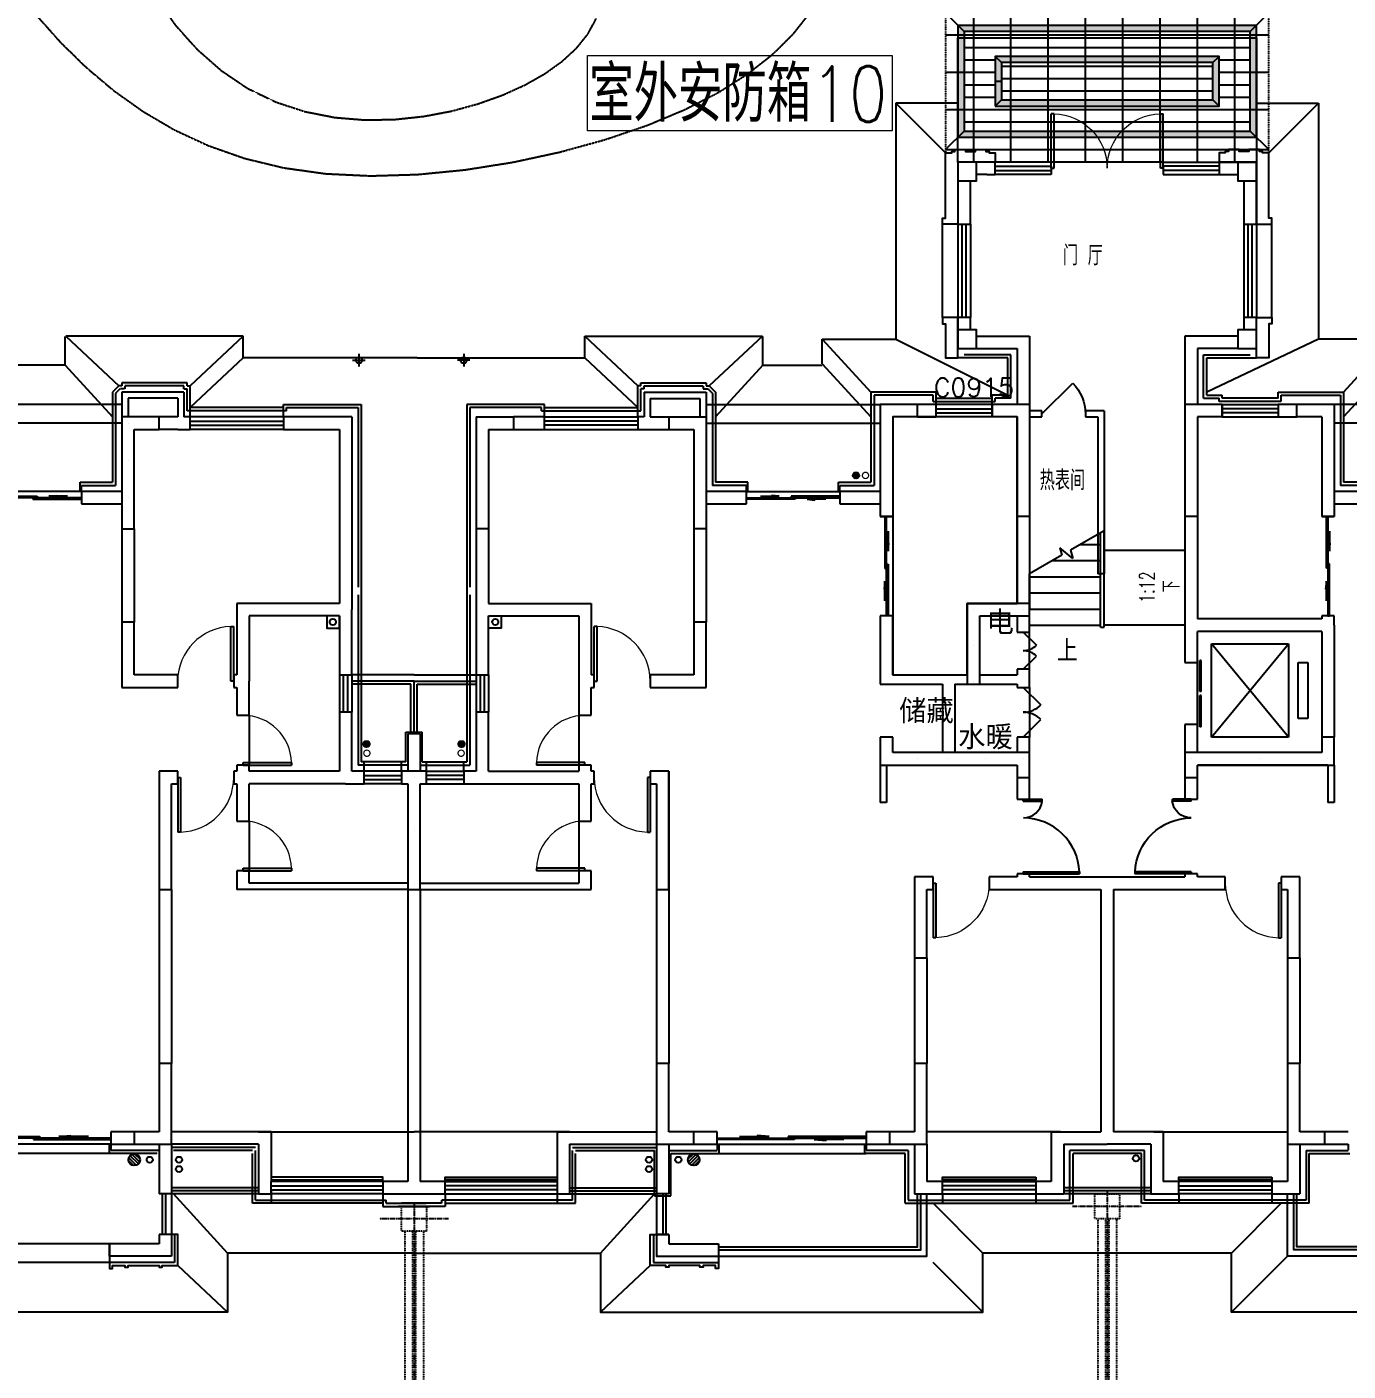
# Model space of a CAD drawing. Header units: millimetres. Extents: x -124346 to 101329, y -150859 to 114847.
# Drawn here: x -56429 to -35177, y -89195 to -67570 of the extents above; entities that cross this region are included whole.
import ezdxf

# ---------------------------------------------------------------- set-up
doc = ezdxf.new("R2010")
doc.units = ezdxf.units.MM
for name, pattern in [('ACAD_ISO05W100', [33, 24, -3, 0, -3, 0, -3]), ('DASH', [0.35, 0.25, -0.1]), ('DOTE', [2.42, 2, -0.2, 0.02, -0.2])]:
    doc.linetypes.add(name, pattern=pattern)
for name, color, linetype in [('-2', 2, 'Continuous'), ('-4', 4, 'Continuous'), ('arch', 251, 'Continuous'), ('arthtext', 7, 'Continuous'), ('cont', 8, 'DASH'), ('hatch', 251, 'Continuous'), ('la', 33, 'Continuous'), ('噢噢噢噢1', 1, 'Continuous')]:
    doc.layers.add(name, color=color, linetype=linetype)
doc.layers.add('监控', color=2, linetype='ACAD_ISO05W100', lineweight=25)
doc.styles.add('_HZTXT', font='TSSDENG', dxfattribs={"bigfont": 'TSSDCHN'})
doc.styles.add('_TCH_DIM', font='SIMPLEX', dxfattribs={"bigfont": 'GBCBIG'})
doc.styles.add('_TCH_WINDOW', font='TXT', dxfattribs={"height": 3.5, "bigfont": '@EXTFONT2'})
doc.styles.add('_TEL_DIM', font='SIMPLEX', dxfattribs={"width": 0.8, "height": 3.5, "bigfont": 'HZTXT'})
doc.styles.add('LU', font='tssdeng.shx', dxfattribs={"width": 0.8, "bigfont": 'tssdchn.shx'})
pattern_1 = [(127.5, (-59709134.44, -46142422.905), (-48.941323733, -1.600031296), [0, -38.608, 0, -43.18, 0, -41.275]), (97.5, (-59709134.44, -46142422.905), (-71.682510057, 44.952328314), [0, -20.828, 0, -34.798, 0, -13.335]), (57.5, (-59709134.44, -46142454.147), (-0.143718468, 79.099237024), [0, -12.7, 0, -45.72, 0, -59.69]), (47.5, (-59709134.44, -46142454.15), (-22.292932326, 76.35564525), [0, -6.35, 0, -29.972, 0, -34.29])]

# ---------------------------------------------------------------- blocks, each defined once
blk = doc.blocks.new('A$C57F33146')
at = {"layer": 'arch'}
h = blk.add_hatch(dxfattribs=at)
h.set_pattern_fill('ANSI31', color=0, scale=5, angle=180, style=0)
h.set_pattern_definition([(135, (-724676.7136, 316912.358), (5.612660076, 5.612660076), [])])
h.paths.add_polyline_path([(28361, -841, -1), (28261, -841, -1)])
h = blk.add_hatch(dxfattribs=at)
h.set_pattern_fill('ANSI31', color=0, scale=5, angle=180, style=0)
h.set_pattern_definition([(135, (-732551.685, 312589.91), (5.61266008, 5.612660075), [])])
h.paths.add_polyline_path([(20486, -5163, -1), (20386, -5163, -1)])
h = blk.add_hatch(dxfattribs=at)
h.set_pattern_fill('ANSI31', color=0, scale=5, angle=180, style=0)
h.set_pattern_definition([(45, (774951.685, 312589.91), (-5.61266008, 5.612660075), [])])
h.paths.add_polyline_path([(21914, -5163, 1), (22014, -5163, 1)])
at = {"color": 0, "extrusion": (0, 0, -1)}
for p, q in [((31495, 4978), (31450, 4978)), ((31450, 4100), (31450, 4978)), ((31495, 4100), (31495, 4978)), ((33205, 4978), (33250, 4978)), ((33205, 4100), (33205, 4978)), ((33250, 4100), (33250, 4978)), ((33250, 4200), (34150, 4200)), ((34150, 4133), (33250, 4133)), ((31450, 4100), (31495, 4100)), ((33250, 4100), (33205, 4100)), ((34150, 4067), (33250, 4067)), ((33250, 4000), (34150, 4000)), ((34200, 300), (35100, 300)), ((35100, 233), (34200, 233)), ((35100, 167), (34200, 167)), ((34200, 100), (35100, 100)), ((29550, -7400), (29550, -8277)), ((29550, -7400), (29595, -7400)), ((29595, -7400), (29595, -8277)), ((29595, -8277), (29550, -8277))]:
    blk.add_line(p, q, dxfattribs=at)
at = {"color": 0}
for p, q in [((31450, 4200), (30550, 4200)), ((30550, 4133), (31450, 4133)), ((30550, 4067), (31450, 4067)), ((31450, 4000), (30550, 4000)), ((29950, 3200), (29950, 1700)), ((30017, 1700), (30017, 3200)), ((30083, 1700), (30083, 3200)), ((30150, 3200), (30150, 1700)), ((34550, 3200), (34550, 1700)), ((34617, 1700), (34617, 3200)), ((34683, 1700), (34683, 3200)), ((34750, 3200), (34750, 1700)), ((31300, 150), (31795, 645)), ((30500, 300), (29600, 300)), ((29600, 233), (30500, 233)), ((19100, 100), (17600, 100)), ((17600, 33), (19100, 33)), ((23300, 100), (24800, 100)), ((24800, 33), (23300, 33)), ((29600, 167), (30500, 167)), ((30500, 100), (29600, 100)), ((17600, -33), (19100, -33)), ((19100, -100), (17600, -100)), ((24800, -33), (23300, -33)), ((23300, -100), (24800, -100)), ((18255, -4150), (18255, -3272)), ((18255, -3272), (18300, -3272)), ((18300, -4150), (18300, -3272)), ((24100, -4150), (24100, -3272)), ((24145, -3272), (24100, -3272)), ((24145, -4150), (24145, -3272)), ((31000, -3360), (31212, -3572)), ((31000, -3960), (31212, -3748)), ((33800, -4850), (33800, -3850)), ((33838, -4317), (33838, -3817)), ((33859, -3817), (33838, -3817)), ((33859, -4317), (33859, -3817)), ((20000, -4050), (20000, -4650)), ((20067, -4650), (20067, -4050)), ((20133, -4650), (20133, -4050)), ((20200, -4050), (20200, -4650)), ((22200, -4050), (22200, -4650)), ((22267, -4650), (22267, -4050)), ((22333, -4650), (22333, -4050)), ((22400, -4050), (22400, -4650)), ((18300, -4150), (18255, -4150)), ((24100, -4150), (24145, -4150)), ((31000, -4250), (31283, -4533)), ((33859, -4317), (33838, -4317)), ((33859, -4383), (33838, -4383)), ((33838, -4883), (33838, -4383)), ((33859, -4883), (33859, -4383)), ((31000, -5050), (31283, -4767)), ((33859, -4883), (33838, -4883)), ((18450, -5460), (19230, -5460)), ((18450, -5500), (18450, -5460)), ((18450, -5500), (19230, -5500)), ((19230, -5460), (19230, -5500)), ((21000, -5600), (20400, -5600)), ((21400, -5600), (22000, -5600)), ((23950, -5460), (23170, -5460)), ((23170, -5460), (23170, -5500)), ((23950, -5500), (23170, -5500)), ((23950, -5500), (23950, -5460)), ((17400, -5700), (17400, -6577)), ((17400, -5700), (17445, -5700)), ((17445, -5700), (17445, -6577)), ((20400, -5667), (21000, -5667)), ((20400, -5733), (21000, -5733)), ((21000, -5800), (20400, -5800)), ((22000, -5667), (21400, -5667)), ((22000, -5733), (21400, -5733)), ((21400, -5800), (22000, -5800)), ((24955, -5700), (24955, -6577)), ((25000, -5700), (24955, -5700)), ((25000, -5700), (25000, -6577)), ((31000, -6080), (31000, -6050)), ((31000, -6050), (31302, -6050)), ((31302, -6080), (31302, -6050)), ((33398, -6080), (33398, -6050)), ((33700, -6050), (33398, -6050)), ((33700, -6080), (33700, -6050)), ((31000, -6080), (31302, -6080)), ((33700, -6080), (33398, -6080)), ((17445, -6577), (17400, -6577)), ((24955, -6577), (25000, -6577)), ((18450, -7160), (19230, -7160)), ((18450, -7200), (18450, -7160)), ((18450, -7200), (19230, -7200)), ((19230, -7160), (19230, -7200)), ((23950, -7160), (23170, -7160)), ((23170, -7160), (23170, -7200)), ((23950, -7200), (23170, -7200)), ((23950, -7200), (23950, -7160)), ((30998, -7220), (30998, -7250)), ((30998, -7220), (31903, -7220)), ((30998, -7250), (31903, -7250)), ((31903, -7220), (31903, -7250)), ((32797, -7220), (32797, -7250)), ((33702, -7220), (32797, -7220)), ((33702, -7250), (32797, -7250)), ((33702, -7220), (33702, -7250)), ((35105, -7400), (35105, -8277)), ((35150, -7400), (35105, -7400)), ((35150, -7400), (35150, -8277)), ((35105, -8277), (35150, -8277)), ((16689, -11942), (16608, -11861)), ((16689, -11942), (16608, -11861)), ((16732, -11937), (16612, -11817)), ((16732, -11937), (16612, -11817)), ((16766, -11916), (16634, -11784)), ((16766, -11916), (16634, -11784)), ((16787, -11885), (16665, -11763)), ((16787, -11885), (16665, -11763)), ((16794, -11842), (16710, -11758)), ((16794, -11842), (16710, -11758)), ((25606, -11842), (25690, -11758)), ((25606, -11842), (25690, -11758)), ((25613, -11885), (25735, -11763)), ((25613, -11885), (25735, -11763)), ((25634, -11916), (25766, -11784)), ((25634, -11916), (25766, -11784)), ((25668, -11937), (25788, -11817)), ((25668, -11937), (25788, -11817)), ((25711, -11942), (25792, -11861)), ((25711, -11942), (25792, -11861)), ((20700, -12200), (18900, -12200)), ((18900, -12267), (20700, -12267)), ((21700, -12200), (23500, -12200)), ((23500, -12267), (21700, -12267)), ((29700, -12200), (31200, -12200)), ((31200, -12267), (29700, -12267)), ((35000, -12200), (33500, -12200)), ((33500, -12267), (35000, -12267)), ((18900, -12333), (20700, -12333)), ((20700, -12400), (18900, -12400)), ((23500, -12333), (21700, -12333)), ((21700, -12400), (23500, -12400)), ((31200, -12333), (29700, -12333)), ((29700, -12400), (31200, -12400)), ((33500, -12333), (35000, -12333)), ((35000, -12400), (33500, -12400))]:
    blk.add_line(p, q, dxfattribs=at)
at = {"color": 0, "linetype": 'Continuous'}
for p, q in [((14350, -1175), (15136, -1175)), ((15136, -1200), (14350, -1200)), ((15850, -1200), (15071, -1200)), ((15071, -1200), (15071, -1225)), ((15071, -1225), (15850, -1225)), ((15136, -1175), (15136, -1200)), ((15325, -1175), (15448, -1161)), ((15625, -1175), (15325, -1175)), ((15448, -1161), (15448, -1175)), ((15850, -1225), (15850, -1200)), ((26550, -1200), (27329, -1200)), ((26550, -1225), (26550, -1200)), ((27329, -1225), (26550, -1225)), ((26775, -1175), (27075, -1175)), ((27075, -1175), (26952, -1161)), ((26952, -1161), (26952, -1175)), ((28050, -1175), (27264, -1175)), ((27264, -1175), (27264, -1200)), ((27264, -1200), (28050, -1200)), ((27329, -1200), (27329, -1225)), ((27825, -1225), (27525, -1225)), ((27525, -1225), (27648, -1239)), ((27648, -1239), (27648, -1225)), ((28050, -1200), (28050, -1175)), ((35875, -2331), (35875, -1500)), ((35875, -1500), (35900, -1500)), ((35900, -1500), (35900, -2331)), ((35925, -1740), (35925, -2060)), ((35925, -2060), (35939, -1929)), ((35939, -1929), (35925, -1929)), ((35900, -2331), (35875, -2331)), ((35925, -2262), (35900, -2262)), ((35900, -2262), (35900, -3100)), ((35925, -3100), (35925, -2262)), ((35875, -2540), (35861, -2671)), ((35875, -2860), (35875, -2540)), ((35861, -2671), (35875, -2671)), ((35900, -3100), (35925, -3100)), ((15485, -11475), (15682, -11461)), ((15682, -11461), (15682, -11475)), ((26915, -11475), (26718, -11461)), ((26718, -11461), (26718, -11475)), ((13925, -11475), (15183, -11475)), ((15183, -11500), (13925, -11500)), ((16325, -11500), (15079, -11500)), ((15079, -11500), (15079, -11525)), ((15079, -11525), (16325, -11525)), ((15183, -11475), (15183, -11500)), ((15965, -11475), (15485, -11475)), ((16325, -11525), (16325, -11500)), ((26075, -11500), (27321, -11500)), ((26075, -11525), (26075, -11500)), ((27321, -11525), (26075, -11525)), ((26435, -11475), (26915, -11475)), ((28475, -11475), (27217, -11475)), ((27217, -11475), (27217, -11500)), ((27217, -11500), (28475, -11500)), ((27321, -11500), (27321, -11525)), ((28115, -11525), (27635, -11525)), ((27635, -11525), (27832, -11539)), ((27832, -11539), (27832, -11525)), ((28475, -11500), (28475, -11475))]:
    blk.add_line(p, q, dxfattribs=at)
at = {"color": 0, "linetype": 'Continuous', "extrusion": (0, 0, -1)}
for p, q in [((28775, -1500), (28775, -2338)), ((28800, -1500), (28775, -1500)), ((28800, -2338), (28800, -1500)), ((28825, -1740), (28825, -2060)), ((28825, -2060), (28839, -1929)), ((28839, -1929), (28825, -1929)), ((28775, -2338), (28800, -2338)), ((28800, -3100), (28800, -2269)), ((28800, -2269), (28825, -2269)), ((28825, -2269), (28825, -3100)), ((28775, -2540), (28761, -2671)), ((28775, -2860), (28775, -2540)), ((28761, -2671), (28775, -2671)), ((28825, -3100), (28800, -3100))]:
    blk.add_line(p, q, dxfattribs=at)
at = {"color": 0}
for centre in [(16700, -11850), (16700, -11850), (25700, -11850), (25700, -11850)]:
    blk.add_circle(centre, 94, dxfattribs=at)
at = {"color": 0, "lineweight": 13, "extrusion": (0, 0, -1)}
for centre, start, end in [((-31472, 4100), 91.4693, 180), ((-33227, 4100), 0, 88.5307), ((-29572, -7400), 180, 268.5307)]:
    blk.add_arc(centre, 878, start, end, dxfattribs=at)
at = {"color": 0, "lineweight": 13}
for centre, radius, start, end in [((18277, -4150), 878, 91.4693, 180), ((24122, -4150), 878, 0, 88.5307), ((18450, -5480), 780, 1.4693, 90), ((23950, -5480), 780, 90, 178.5307), ((17422, -5700), 878, 271.4693, 0), ((24977, -5700), 878, 180, 268.5307), ((18450, -7180), 780, 1.4693, 90), ((23950, -7180), 780, 90, 178.5307), ((35127, -7400), 878, 180, 268.5307)]:
    blk.add_arc(centre, radius, start, end, dxfattribs=at)
at = {"color": 0, "extrusion": (0, 0, -1)}
for centre, major_axis, start_param, end_param in [((31300, 150), (495, 495), 0, 0.785398), ((33697, -6049), (213, 213), 2.352527, 3.823972), ((33702, -7256), (640, 640), 3.966248, 5.492966)]:
    blk.add_ellipse(centre, major_axis=major_axis, ratio=1, start_param=start_param, end_param=end_param, dxfattribs=at)
at = {"color": 0}
for centre, major_axis, start_param, end_param in [((31000, -3360), (212, 212), 3.926991, 4.712389), ((31000, -3960), (-212, 212), 4.712389, 5.497787), ((31000, -4250), (283, 283), 3.926991, 4.712389), ((31000, -5050), (-283, 283), -1.570796, -0.785398), ((31003, -6049), (-213, 213), 2.352527, 3.823972), ((30998, -7256), (640, 640), 5.537044, 7.063762)]:
    blk.add_ellipse(centre, major_axis=major_axis, ratio=1, start_param=start_param, end_param=end_param, dxfattribs=at)
at = {"layer": 'arch', "color": 0, "ltscale": 0.5}
for p, q in [((29950, 4200), (29950, 6200)), ((28950, 5150), (28950, 1354)), ((29950, 5150), (28950, 5150)), ((28950, 5150), (29750, 4350)), ((34750, 5150), (35750, 5150)), ((35750, 5150), (34950, 4350)), ((35750, 5150), (35750, 1354)), ((15589, 931), (15589, 1392)), ((18453, 1400), (15597, 1400)), ((15597, 1400), (16450, 600)), ((18453, 1400), (17600, 600)), ((18453, 1050), (18453, 1400)), ((23947, 1050), (23947, 1400)), ((23947, 1400), (26803, 1400)), ((23947, 1400), (24800, 600)), ((26803, 1400), (25950, 600)), ((26811, 931), (26811, 1392)), ((27767, 1354), (28550, 500)), ((27767, 954), (27767, 1354)), ((27767, 1354), (28950, 1354)), ((28950, 1354), (30750, 450)), ((35750, 1354), (33950, 500)), ((36933, 1354), (35750, 1354)), ((36933, 1354), (36150, 500)), ((15589, 931), (14633, 931)), ((15589, 931), (16350, 100)), ((18453, 1050), (17600, 250)), ((21250, 1050), (18446, 1050)), ((21250, 1050), (23954, 1050)), ((23947, 1050), (24800, 250)), ((26811, 931), (26050, 100)), ((26811, 931), (27767, 931)), ((27767, 954), (28550, 100)), ((30750, 1050), (29948, 1050)), ((30750, 450), (30750, 1050)), ((33950, 450), (33950, 1050)), ((33950, 1050), (34752, 1050)), ((36933, 954), (36150, 100)), ((17550, 650), (16500, 650)), ((16500, 650), (16500, 600)), ((17550, 600), (17550, 650)), ((24850, 600), (24850, 650)), ((24850, 650), (25900, 650)), ((25900, 650), (25900, 600)), ((16450, 600), (16350, 500)), ((16350, 500), (16350, -950)), ((16500, 600), (16450, 600)), ((17550, 600), (17600, 600)), ((17600, 100), (17600, 600)), ((17600, 500), (17600, 500)), ((24800, 100), (24800, 600)), ((24850, 600), (24800, 600)), ((24800, 500), (24800, 500)), ((25900, 600), (25950, 599)), ((25950, 600), (26050, 499)), ((26050, 499), (26050, -950)), ((28550, 500), (28550, -950)), ((29600, 500), (28550, 500)), ((29600, 300), (29600, 500)), ((30750, 450), (30500, 450)), ((30500, 300), (30500, 450)), ((33950, 450), (34200, 450)), ((34200, 400), (34200, 450)), ((35100, 500), (36150, 500)), ((35100, 400), (35100, 500)), ((36150, 500), (36150, -950)), ((19100, 250), (17600, 250)), ((19100, 300), (20350, 300)), ((19100, 100), (19100, 300)), ((19100, 250), (19100, 250)), ((20350, 300), (20350, -5450)), ((22050, 300), (22050, -5450)), ((23300, 300), (22050, 300)), ((23300, 100), (23300, 300)), ((23300, 250), (23300, 250)), ((23300, 250), (24800, 250)), ((29600, 400), (30500, 400)), ((35100, 400), (34200, 400)), ((35100, 400), (35100, 400)), ((15830, -1100), (15830, -950)), ((15830, -950), (16350, -950)), ((26570, -950), (26050, -950)), ((26570, -1100), (26570, -950)), ((28030, -1100), (28030, -950)), ((28030, -950), (28550, -950)), ((36670, -950), (36150, -950)), ((33600, -2050), (32300, -2050)), ((31100, -3960), (31100, -3360)), ((33600, -3250), (32300, -3250)), ((31100, -4250), (31100, -5050)), ((18550, -4700), (18550, -5500)), ((23850, -4700), (23850, -5500)), ((21070, -5450), (21070, -4970)), ((21070, -4970), (21330, -4970)), ((21330, -5450), (21330, -4970)), ((21070, -5450), (20350, -5450)), ((20400, -5600), (20400, -5450)), ((21000, -5600), (21000, -5450)), ((21330, -5450), (22050, -5450)), ((21400, -5600), (21400, -5450)), ((22000, -5600), (22000, -5450)), ((18550, -6400), (18550, -7200)), ((23850, -6400), (23850, -7200)), ((16295, -11600), (16295, -11750)), ((26105, -11600), (26105, -11750)), ((28445, -11600), (28445, -11750)), ((17070, -11750), (16295, -11750)), ((18600, -11700), (17330, -11700)), ((18600, -11700), (17330, -11700)), ((18600, -12550), (18600, -11750)), ((18600, -12550), (18600, -11750)), ((23800, -11700), (25070, -11700)), ((23800, -12550), (23800, -11750)), ((25070, -12430), (25070, -11700)), ((25330, -11750), (26105, -11750)), ((25330, -12430), (25330, -11750)), ((29100, -11750), (28445, -11750)), ((29100, -12550), (29100, -11750)), ((32900, -11750), (31800, -11750)), ((31800, -12550), (31800, -11750)), ((32900, -12550), (32900, -11750)), ((35600, -11750), (36255, -11750)), ((35600, -12550), (35600, -11750)), ((18200, -13350), (17330, -12400)), ((18900, -12333), (18900, -12550)), ((18900, -12400), (18900, -12550)), ((20700, -12400), (20700, -12600)), ((20700, -12400), (20700, -12600)), ((21700, -12400), (21700, -12600)), ((21700, -12400), (21700, -12600)), ((23500, -12400), (23500, -12550)), ((24200, -13350), (25070, -12400)), ((25070, -12430), (25330, -12430)), ((29700, -12400), (29700, -12550)), ((31200, -12400), (31200, -12550)), ((33500, -12400), (33500, -12550)), ((35000, -12400), (35000, -12550)), ((20700, -12550), (18600, -12550)), ((20700, -12550), (18600, -12550)), ((20700, -12550), (20700, -12600)), ((20700, -12600), (21450, -12600)), ((20700, -12600), (21450, -12600)), ((21700, -12600), (20950, -12600)), ((21700, -12550), (23800, -12550)), ((29100, -12550), (31800, -12550)), ((30350, -13350), (29550, -12550)), ((35600, -12550), (32900, -12550)), ((34350, -13350), (35150, -12550)), ((17350, -13050), (17350, -13500)), ((17350, -13050), (17350, -13500)), ((25050, -13050), (25050, -13500)), ((21200, -13350), (18200, -13350)), ((21200, -13350), (24200, -13350)), ((34350, -13350), (30350, -13350)), ((34350, -14300), (35250, -13400)), ((17350, -13500), (16300, -13500)), ((17400, -13550), (18200, -14300)), ((25000, -13550), (24200, -14300)), ((25050, -13500), (26100, -13500)), ((30350, -14300), (29550, -13500))]:
    blk.add_line(p, q, dxfattribs=at)
at = {"layer": 'arch', "color": 0}
for p, q in [((30416, 4200), (30250, 4200)), ((30550, 4200), (30416, 4200)), ((30550, 4000), (30550, 4200)), ((33250, 4200), (31450, 4200)), ((31450, 4133), (31450, 4000)), ((33250, 4133), (33250, 4000)), ((34450, 4200), (34150, 4200)), ((34150, 4200), (34150, 4000)), ((29950, 3900), (29950, 3200)), ((30150, 3200), (30150, 3900)), ((30416, 4000), (30250, 4000)), ((30416, 4000), (30550, 4000)), ((34150, 4000), (34450, 4000)), ((34550, 3900), (34550, 3200)), ((34750, 3200), (34750, 3900)), ((29950, 3200), (30150, 3200)), ((34550, 3200), (34750, 3200)), ((30150, 1700), (29950, 1700)), ((29950, 1700), (29950, 1500)), ((30150, 1500), (30150, 1700)), ((34750, 1700), (34550, 1700)), ((34550, 1700), (34550, 1500)), ((34750, 1500), (34750, 1700)), ((30250, 1400), (31100, 1400)), ((31100, 1400), (31100, 300)), ((33600, 1400), (33600, 300)), ((34450, 1400), (33600, 1400)), ((20313, 1113), (20313, 913)), ((22000, 1113), (22000, 913)), ((30800, 1100), (30050, 1100)), ((30250, 1200), (30900, 1200)), ((30800, 400), (30800, 1100)), ((30900, 1200), (30900, 300)), ((33800, 1200), (33800, 300)), ((34450, 1200), (33800, 1200)), ((33900, 400), (33900, 1100)), ((33900, 1100), (34650, 1100)), ((20213, 1013), (20413, 1013)), ((22100, 1013), (21900, 1013)), ((16400, 479), (16400, -1000)), ((16500, 500), (16500, 100)), ((17500, 500), (16500, 500)), ((17500, 600), (16550, 600)), ((17500, 500), (17500, 100)), ((17550, 200), (17550, 550)), ((24850, 200), (24850, 550)), ((24900, 550), (24850, 550)), ((24900, 550), (24900, 600)), ((24900, 600), (25850, 600)), ((24900, 499), (24900, 100)), ((24900, 499), (25900, 499)), ((25900, 499), (25900, 100)), ((26000, 479), (26000, -1000)), ((28600, 450), (28600, -1000)), ((29550, 450), (28600, 450)), ((29550, 350), (29550, 450)), ((35150, 450), (36100, 450)), ((36100, 450), (36100, -1000)), ((16508, 300), (13708, 300)), ((16600, 400), (16600, 100)), ((17400, 400), (16600, 400)), ((17400, 400), (17400, 100)), ((19150, 250), (20300, 250)), ((20300, 250), (20300, -2636)), ((22100, 250), (22100, -2636)), ((23250, 250), (22100, 250)), ((25000, 399), (25000, 100)), ((25000, 399), (25800, 399)), ((25800, 399), (25800, 100)), ((25908, 300), (28708, 300)), ((28700, 300), (28700, 200)), ((28900, 300), (28700, 300)), ((28900, 300), (28900, 300)), ((29299, 300), (28900, 300)), ((29299, 100), (29299, 300)), ((29600, 300), (29299, 300)), ((29550, 350), (30550, 350)), ((29600, 100), (29600, 300)), ((31100, 300), (30500, 300)), ((30500, 100), (30500, 300)), ((30500, 300), (30500, 100)), ((30800, 400), (30550, 400)), ((30550, 350), (30550, 400)), ((31100, 300), (31100, -1500)), ((33600, 300), (33600, -1500)), ((34200, 300), (33600, 300)), ((33900, 400), (34150, 400)), ((34150, 350), (34150, 400)), ((35150, 350), (34150, 350)), ((34200, 100), (34200, 300)), ((34200, 300), (34200, 100)), ((35400, 300), (35100, 300)), ((35100, 300), (35100, 100)), ((36000, 300), (35400, 300)), ((35400, 100), (35400, 300)), ((36000, 300), (36000, -1200)), ((38808, 300), (36008, 300)), ((16500, 0), (13700, 0)), ((17100, 100), (16500, 100)), ((16500, 100), (16500, -1700)), ((16600, 0), (16600, 0)), ((17100, -100), (17100, 100)), ((17400, 100), (17100, 100)), ((17600, 100), (17500, 100)), ((19150, 200), (17550, 200)), ((17600, -100), (17600, 100)), ((20200, 100), (19100, 100)), ((19100, 100), (19100, -100)), ((20200, 100), (20200, -3000)), ((22200, 100), (22200, -1700)), ((22200, 100), (22800, 100)), ((22800, 100), (22800, -100)), ((23300, 100), (22800, 100)), ((23250, 200), (24850, 200)), ((23300, -100), (23300, 100)), ((24900, 100), (24800, 100)), ((24800, 100), (24800, -100)), ((25000, 100), (25300, 100)), ((25300, 100), (25800, 100)), ((25300, 100), (25300, -100)), ((25800, 100), (25900, 100)), ((25900, 100), (25900, -100)), ((25900, 0), (28700, 0)), ((25900, 0), (28700, 0)), ((28700, 200), (28700, -1200)), ((29299, 100), (28900, 100)), ((28900, 100), (28900, -1200)), ((29299, 100), (29600, 100)), ((30900, 100), (30500, 100)), ((30900, 100), (30900, -1500)), ((31300, 200), (31100, 200)), ((31100, 200), (31100, 100)), ((31100, 100), (31300, 100)), ((31300, 100), (31300, 200)), ((32300, 200), (32000, 200)), ((32000, 200), (32000, 100)), ((32000, 100), (32200, 100)), ((32200, 100), (32200, -2426)), ((32300, 200), (32300, -2426)), ((33800, 100), (33800, -1500)), ((34200, 100), (33800, 100)), ((35100, 100), (35400, 100)), ((35800, 100), (35400, 100)), ((35800, 100), (35800, -1200)), ((38800, 0), (36000, 0)), ((16700, -1700), (16700, -100)), ((16700, -100), (17100, -100)), ((17400, -100), (17100, -100)), ((17400, -100), (17600, -100)), ((19100, -100), (20000, -100)), ((20000, -100), (20000, -2900)), ((22400, -100), (22400, -1700)), ((22400, -100), (22800, -100)), ((22800, -100), (23300, -100)), ((24800, -100), (25000, -100)), ((25000, -100), (25300, -100)), ((25300, -100), (25700, -100)), ((25700, -100), (25700, -1200)), ((25900, -100), (25900, -1200)), ((25900, -100), (25900, -100)), ((16600, -600), (16600, -600)), ((15850, -1000), (16400, -1000)), ((26550, -1000), (26000, -1000)), ((15850, -1100), (14350, -1100)), ((16500, -1100), (15850, -1100)), ((15850, -1100), (15850, -1300)), ((16600, -1200), (16600, -1200)), ((25700, -1200), (25700, -1700)), ((26550, -1100), (25900, -1100)), ((25900, -1200), (25900, -1700)), ((26550, -1300), (26550, -1100)), ((26550, -1100), (28050, -1100)), ((28700, -1100), (28050, -1100)), ((28050, -1100), (28050, -1300)), ((28700, -1200), (28700, -1500)), ((28900, -1200), (28900, -1500)), ((35800, -1200), (35800, -1500)), ((36650, -1100), (36000, -1100)), ((36000, -1200), (36000, -1500)), ((15850, -1300), (16500, -1300)), ((25900, -1300), (26550, -1300)), ((28050, -1300), (28700, -1300)), ((28700, -1500), (28900, -1500)), ((28900, -1500), (28700, -1500)), ((31100, -1500), (30900, -1500)), ((30900, -1500), (30900, -2900)), ((31100, -1500), (31100, -3000)), ((33800, -1500), (33600, -1500)), ((33600, -1500), (33600, -3250)), ((33800, -1500), (33800, -3150)), ((35800, -1500), (36000, -1500)), ((36000, -1500), (35800, -1500)), ((36000, -1300), (36650, -1300)), ((16500, -1700), (16500, -3200)), ((16500, -1700), (16700, -1700)), ((16700, -1700), (16700, -3200)), ((22400, -1700), (22200, -1700)), ((22200, -1700), (22200, -3000)), ((22400, -1700), (22400, -2900)), ((25700, -1700), (25700, -3200)), ((25900, -1700), (25700, -1700)), ((25900, -1700), (25900, -3200)), ((32300, -1734), (31761, -2045)), ((32240, -3280), (32240, -1768)), ((32300, -3250), (32300, -1734)), ((32300, -3280), (32300, -1734)), ((31622, -2125), (31100, -2426)), ((31795, -2175), (31589, -2003)), ((31589, -2003), (31622, -2125)), ((31761, -2045), (31795, -2175)), ((31925, -1950), (32240, -1950)), ((31475, -2210), (32240, -2210)), ((31100, -3250), (31100, -2426)), ((31100, -2470), (32240, -2470)), ((32300, -2426), (32200, -2426)), ((20300, -2764), (20300, -5500)), ((22100, -2764), (22100, -5500)), ((31100, -2730), (32240, -2730)), ((18350, -2900), (18350, -4050)), ((20000, -2900), (18350, -2900)), ((20200, -4050), (20200, -3000)), ((22200, -3000), (22200, -4050)), ((22400, -2900), (24050, -2900)), ((24050, -2900), (24050, -4050)), ((31100, -2900), (30100, -2900)), ((30100, -2900), (30100, -4200)), ((30200, -3000), (30200, -3000)), ((30200, -3000), (30200, -3000)), ((30600, -3000), (30600, -3000)), ((31000, -3000), (31000, -3000)), ((31100, -3100), (31100, -2900)), ((31100, -2990), (32240, -2990)), ((31100, -3360), (31100, -3000)), ((16700, -3200), (16500, -3200)), ((16500, -3200), (16500, -4250)), ((16700, -4050), (16700, -3200)), ((18550, -3100), (18550, -4150)), ((20000, -3100), (18550, -3100)), ((20000, -3100), (20000, -4050)), ((22400, -3100), (23850, -3100)), ((22400, -4050), (22400, -3100)), ((23850, -3100), (23850, -4150)), ((25700, -3200), (25700, -4050)), ((25900, -3200), (25700, -3200)), ((25900, -4250), (25900, -3200)), ((28900, -3100), (28700, -3100)), ((28700, -3100), (28700, -4200)), ((28900, -4050), (28900, -3100)), ((30300, -4200), (30300, -3100)), ((30300, -3100), (31100, -3100)), ((30900, -3100), (30900, -3360)), ((35800, -3150), (33800, -3150)), ((36000, -3100), (35800, -3100)), ((35800, -3100), (35800, -3150)), ((36000, -3250), (36000, -3100)), ((30900, -3360), (31100, -3360)), ((31100, -3250), (32240, -3250)), ((32240, -3280), (32300, -3280)), ((33600, -3250), (33600, -3850)), ((35800, -3350), (33800, -3350)), ((33800, -3850), (33800, -3350)), ((35800, -3350), (35800, -5050)), ((36000, -3250), (36000, -5050)), ((30200, -3575), (30200, -3575)), ((34025, -5050), (34025, -3550)), ((34025, -3550), (35265, -3550)), ((35265, -5050), (34025, -3550)), ((34025, -5050), (35265, -3550)), ((35265, -3550), (35265, -5050)), ((33600, -3850), (33800, -3850)), ((35420, -4750), (35420, -3850)), ((35420, -3850), (35575, -3850)), ((35575, -3850), (35575, -4750)), ((17400, -4050), (16700, -4050)), ((17400, -4250), (17400, -4050)), ((18350, -4050), (18300, -4050)), ((18300, -4050), (18300, -4250)), ((20000, -4050), (20200, -4050)), ((21200, -4050), (20200, -4050)), ((21200, -4050), (22200, -4050)), ((22200, -4050), (22400, -4050)), ((24100, -4050), (24050, -4050)), ((24100, -4250), (24100, -4050)), ((25700, -4050), (25000, -4050)), ((25000, -4050), (25000, -4250)), ((28900, -4050), (29800, -4050)), ((29800, -4050), (30100, -4050)), ((30300, -4050), (30900, -4050)), ((31100, -3960), (30900, -3960)), ((30900, -3960), (30900, -4050)), ((31100, -4150), (31100, -3960)), ((16500, -4250), (17400, -4250)), ((18300, -4250), (18350, -4250)), ((18350, -4250), (18350, -4700)), ((18550, -4700), (18550, -4150)), ((21200, -4150), (20200, -4150)), ((21150, -4200), (20200, -4200)), ((21150, -5000), (21150, -4200)), ((21150, -5000), (21150, -4200)), ((21150, -5000), (21150, -4200)), ((21150, -5000), (21150, -4200)), ((21200, -5000), (21200, -4150)), ((21200, -5000), (21200, -4150)), ((21200, -5000), (21200, -4150)), ((21200, -5000), (21200, -4150)), ((21200, -4150), (22200, -4150)), ((21250, -5000), (21250, -4200)), ((21250, -5000), (21250, -4200)), ((21250, -5000), (21250, -4200)), ((21250, -5000), (21250, -4200)), ((21250, -4200), (22200, -4200)), ((23850, -4150), (23850, -4700)), ((24050, -4250), (24100, -4250)), ((24050, -4700), (24050, -4250)), ((25000, -4250), (25900, -4250)), ((28700, -4200), (29700, -4200)), ((29700, -4200), (29700, -5300)), ((29900, -4200), (30100, -4200)), ((29900, -4200), (29900, -5300)), ((30100, -4200), (30300, -4200)), ((30200, -4150), (30200, -4150)), ((30300, -4200), (30900, -4200)), ((30900, -4200), (30900, -4250)), ((30900, -4250), (31100, -4250)), ((31100, -4250), (31100, -4150)), ((18350, -4700), (18550, -4700)), ((20200, -4650), (20000, -4650)), ((20000, -4650), (20000, -5600)), ((20200, -5600), (20200, -4650)), ((22400, -4650), (22200, -4650)), ((22200, -4650), (22200, -5600)), ((22400, -5600), (22400, -4650)), ((23850, -4700), (24050, -4700)), ((35575, -4750), (35420, -4750)), ((33800, -4850), (33600, -4850)), ((33600, -4850), (33600, -5300)), ((33800, -5300), (33800, -4850)), ((21100, -5000), (21100, -5600)), ((21300, -5000), (21100, -5000)), ((21300, -5000), (21300, -5600)), ((28700, -5050), (28700, -5500)), ((28900, -5050), (28700, -5050)), ((28900, -5300), (28900, -5050)), ((31100, -5050), (30900, -5050)), ((30900, -5050), (30900, -5300)), ((31100, -5300), (31100, -5050)), ((35265, -5050), (34025, -5050)), ((36000, -5050), (35800, -5050)), ((35800, -5050), (35800, -5300)), ((36000, -5500), (36000, -5050)), ((28800, -5400), (28800, -5400)), ((31100, -5300), (28900, -5300)), ((29300, -5400), (29300, -5400)), ((29800, -5400), (29800, -5400)), ((29800, -5400), (29800, -5400)), ((30400, -5400), (30400, -5400)), ((31000, -5400), (31000, -5400)), ((31100, -5700), (31100, -5300)), ((35800, -5300), (33600, -5300)), ((33600, -5300), (33600, -5700)), ((33700, -5400), (33700, -5400)), ((34800, -5400), (34800, -5400)), ((35900, -5400), (35900, -5400)), ((17400, -5600), (17100, -5600)), ((17100, -5600), (17100, -7500)), ((17400, -5800), (17400, -5600)), ((18350, -5600), (18300, -5600)), ((18300, -5600), (18300, -5800)), ((18550, -5500), (18350, -5500)), ((18350, -5500), (18350, -5600)), ((18550, -5600), (18550, -5500)), ((20000, -5600), (18550, -5600)), ((20400, -5600), (20200, -5600)), ((21100, -5500), (20300, -5500)), ((20400, -5800), (20400, -5600)), ((21400, -5600), (21000, -5600)), ((21000, -5600), (21000, -5800)), ((21300, -5500), (22100, -5500)), ((21400, -5800), (21400, -5600)), ((22200, -5600), (22000, -5600)), ((22000, -5600), (22000, -5800)), ((22400, -5600), (23850, -5600)), ((24050, -5500), (23850, -5500)), ((23850, -5500), (23850, -5600)), ((24050, -5600), (24050, -5500)), ((24100, -5600), (24050, -5600)), ((24100, -5800), (24100, -5600)), ((25000, -5600), (25000, -5800)), ((25300, -5600), (25000, -5600)), ((25300, -5600), (25300, -10300)), ((25300, -5600), (25300, -5600)), ((25300, -7500), (25300, -5600)), ((28700, -5500), (30900, -5500)), ((28700, -5500), (28700, -6100)), ((28800, -5500), (29800, -5500)), ((28800, -5500), (28800, -5500)), ((28800, -5500), (28800, -6100)), ((29800, -5500), (30900, -5500)), ((30900, -5500), (30900, -5700)), ((35900, -5500), (33800, -5500)), ((33800, -5700), (33800, -5500)), ((33800, -5500), (36000, -5500)), ((35900, -5500), (35900, -6100)), ((36000, -5500), (36000, -6100)), ((17300, -7500), (17300, -5800)), ((17300, -5800), (17400, -5800)), ((18300, -5800), (18350, -5800)), ((18350, -5800), (18350, -6400)), ((20100, -5800), (18550, -5800)), ((18550, -6400), (18550, -5800)), ((20100, -5800), (20400, -5800)), ((21000, -5800), (21100, -5800)), ((21100, -5800), (21100, -7500)), ((21200, -5700), (21200, -5700)), ((21300, -7500), (21300, -5800)), ((21300, -5800), (21400, -5800)), ((22000, -5800), (22300, -5800)), ((22300, -5800), (23850, -5800)), ((23850, -5800), (23850, -6400)), ((24050, -6400), (24050, -5800)), ((24050, -5800), (24100, -5800)), ((25000, -5800), (25100, -5800)), ((25100, -5800), (25100, -7500)), ((30900, -5700), (30900, -6050)), ((30900, -5700), (31100, -5700)), ((31100, -6050), (31100, -5700)), ((33600, -5700), (33600, -6050)), ((33600, -5700), (33800, -5700)), ((33800, -6050), (33800, -5700)), ((30900, -6050), (31100, -6050)), ((33600, -6050), (33800, -6050)), ((28800, -6100), (28700, -6100)), ((36000, -6100), (35900, -6100)), ((18350, -6400), (18550, -6400)), ((23850, -6400), (24050, -6400)), ((21200, -6550), (21200, -6550)), ((18550, -7200), (18350, -7200)), ((18350, -7200), (18350, -7500)), ((18550, -7400), (18550, -7200)), ((24050, -7200), (23850, -7200)), ((23850, -7200), (23850, -7400)), ((24050, -7500), (24050, -7200)), ((29250, -7300), (29250, -7300)), ((29550, -7300), (29250, -7300)), ((29250, -7300), (29250, -8600)), ((29550, -7300), (29250, -7300)), ((29550, -7500), (29550, -7300)), ((29550, -7500), (29550, -7300)), ((30900, -7300), (30450, -7300)), ((30450, -7300), (30450, -7500)), ((31100, -7250), (30900, -7250)), ((30900, -7250), (30900, -7300)), ((31100, -7300), (31100, -7250)), ((31100, -7300), (32350, -7300)), ((32350, -7300), (33600, -7300)), ((33800, -7250), (33600, -7250)), ((33600, -7250), (33600, -7300)), ((33800, -7300), (33800, -7250)), ((34250, -7300), (33800, -7300)), ((34250, -7500), (34250, -7300)), ((35450, -7300), (35150, -7300)), ((35150, -7300), (35150, -7500)), ((35450, -7300), (35150, -7300)), ((35150, -7300), (35150, -7500)), ((35450, -7300), (35450, -7300)), ((35450, -8600), (35450, -7300)), ((17100, -7500), (17100, -10300)), ((17100, -7500), (17300, -7500)), ((17300, -7500), (17300, -10300)), ((21100, -7500), (18350, -7500)), ((21100, -7400), (18550, -7400)), ((21100, -7500), (21100, -12200)), ((21100, -7500), (21300, -7500)), ((21200, -7400), (21200, -7400)), ((21300, -7400), (23850, -7400)), ((21300, -7500), (21300, -12200)), ((21300, -7500), (24050, -7500)), ((25100, -7500), (25100, -10300)), ((25100, -7500), (25300, -7500)), ((29450, -8600), (29450, -7500)), ((29450, -7500), (29550, -7500)), ((29550, -7500), (29550, -7500)), ((30450, -7500), (31000, -7500)), ((31000, -7500), (32250, -7500)), ((32250, -7500), (32250, -11400)), ((32450, -7500), (32450, -11400)), ((32450, -7500), (33700, -7500)), ((33700, -7500), (34250, -7500)), ((35150, -7500), (35150, -7500)), ((35150, -7500), (35250, -7500)), ((35250, -7500), (35250, -8600)), ((29250, -8600), (29250, -10300)), ((29250, -8600), (29450, -8600)), ((29450, -8600), (29450, -10300)), ((35250, -8600), (35250, -10300)), ((35250, -8600), (35450, -8600)), ((35450, -8600), (35450, -10300)), ((17300, -10300), (17100, -10300)), ((17100, -10300), (17100, -11400)), ((17300, -11600), (17300, -10300)), ((25100, -10300), (25100, -11600)), ((25300, -10300), (25100, -10300)), ((25300, -11400), (25300, -10300)), ((29250, -10300), (29250, -11400)), ((29450, -10300), (29250, -10300)), ((29450, -11600), (29450, -10300)), ((35450, -10300), (35250, -10300)), ((35250, -10300), (35250, -11600)), ((35450, -11400), (35450, -10300)), ((16700, -11400), (16325, -11400)), ((16325, -11400), (16325, -11600)), ((17100, -11400), (16700, -11400)), ((16700, -11400), (16700, -11600)), ((18900, -11400), (17300, -11400)), ((18700, -11400), (21200, -11400)), ((18900, -11400), (18900, -12200)), ((23700, -11400), (21200, -11400)), ((23500, -11400), (23500, -12200)), ((23500, -11400), (25100, -11400)), ((25700, -11400), (25300, -11400)), ((26075, -11400), (25700, -11400)), ((25700, -11600), (25700, -11400)), ((26075, -11600), (26075, -11400)), ((28850, -11400), (28475, -11400)), ((28475, -11400), (28475, -11600)), ((29250, -11400), (28850, -11400)), ((28850, -11400), (28850, -11600)), ((31450, -11400), (31450, -12200)), ((31450, -11400), (32250, -11400)), ((33250, -11400), (32450, -11400)), ((33250, -11400), (33250, -12200)), ((35850, -11400), (35450, -11400)), ((36225, -11400), (35850, -11400)), ((35850, -11600), (35850, -11400)), ((16325, -11600), (13925, -11600)), ((16325, -11600), (16700, -11600)), ((16700, -11600), (17300, -11600)), ((17100, -11600), (17100, -12400)), ((17300, -11600), (17300, -12400)), ((18700, -11600), (17300, -11600)), ((18650, -11650), (17300, -11650)), ((18700, -11600), (18700, -12400)), ((23700, -11600), (23700, -12400)), ((23700, -11600), (25100, -11600)), ((23750, -11650), (25100, -11650)), ((25100, -11600), (25100, -12400)), ((25100, -11600), (25700, -11600)), ((25300, -11600), (25300, -12400)), ((25700, -11600), (26075, -11600)), ((26075, -11600), (28475, -11600)), ((28475, -11600), (28850, -11600)), ((28850, -11600), (29450, -11600)), ((29250, -11600), (29250, -12400)), ((29450, -11600), (29450, -12200)), ((31650, -11600), (31650, -12400)), ((31650, -11600), (32350, -11600)), ((33050, -11600), (32350, -11600)), ((33050, -11600), (33050, -12400)), ((35250, -11600), (35250, -12200)), ((35250, -11600), (35850, -11600)), ((35450, -11600), (35450, -12400)), ((35850, -11600), (36225, -11600)), ((17100, -11700), (16325, -11700)), ((18650, -12500), (18650, -11700)), ((18650, -12500), (18650, -11700)), ((23750, -12500), (23750, -11700)), ((25300, -11700), (26075, -11700)), ((29150, -11700), (28475, -11700)), ((29150, -11700), (29150, -12500)), ((32950, -11700), (31750, -11700)), ((31750, -12500), (31750, -11700)), ((32950, -12500), (32950, -11700)), ((35550, -11700), (36225, -11700)), ((35550, -11700), (35550, -12500)), ((18900, -12400), (18900, -12200)), ((21100, -12200), (20700, -12200)), ((20700, -12200), (20700, -12400)), ((21700, -12200), (21300, -12200)), ((21700, -12400), (21700, -12200)), ((23500, -12200), (23500, -12400)), ((29700, -12200), (29450, -12200)), ((29700, -12400), (29700, -12200)), ((31450, -12200), (31200, -12200)), ((31200, -12200), (31200, -12400)), ((33500, -12200), (33250, -12200)), ((33500, -12400), (33500, -12200)), ((35250, -12200), (35000, -12200)), ((35000, -12200), (35000, -12400)), ((17300, -12400), (17100, -12400)), ((18650, -12500), (20750, -12500)), ((18650, -12500), (20750, -12500)), ((18700, -12400), (18900, -12400)), ((20700, -12400), (21200, -12400)), ((21200, -12400), (21700, -12400)), ((23750, -12500), (21650, -12500)), ((23500, -12400), (23700, -12400)), ((25300, -12400), (25100, -12400)), ((29150, -12500), (31750, -12500)), ((29250, -12400), (29700, -12400)), ((31200, -12400), (31650, -12400)), ((35550, -12500), (32950, -12500)), ((33050, -12400), (33500, -12400)), ((35000, -12400), (35450, -12400)), ((17100, -13050), (17100, -13200)), ((17300, -13050), (17100, -13050)), ((17300, -13050), (17300, -13400)), ((25100, -13050), (25100, -13400)), ((25300, -13050), (25100, -13050)), ((25300, -13050), (25300, -13200)), ((17100, -13200), (16300, -13200)), ((16300, -13400), (16300, -13200)), ((17300, -13400), (16300, -13400)), ((25100, -13400), (26100, -13400)), ((25300, -13200), (26100, -13200)), ((26100, -13200), (26100, -13400))]:
    blk.add_line(p, q, dxfattribs=at)
at = {"layer": 'arch', "color": 0, "linetype": 'DASH'}
for p, q in [((16471, 550), (16400, 479)), ((16550, 550), (16471, 550)), ((16550, 600), (16550, 550)), ((17500, 500), (16550, 500)), ((17500, 550), (17500, 600)), ((17500, 550), (17550, 550)), ((24900, 500), (25850, 500)), ((25850, 600), (25850, 550)), ((25850, 550), (25929, 550)), ((25929, 550), (26000, 479)), ((35150, 350), (35150, 450)), ((19150, 200), (19150, 250)), ((23250, 200), (23250, 250)), ((15850, -1100), (15850, -1000)), ((26550, -1100), (26550, -1000)), ((28050, -1000), (28600, -1000)), ((28050, -1100), (28050, -1000)), ((36650, -1000), (36100, -1000)), ((16325, -11600), (16325, -11700)), ((18650, -11650), (17300, -11650)), ((26075, -11600), (26075, -11700)), ((28475, -11600), (28475, -11700)), ((36225, -11600), (36225, -11700)), ((16295, -11750), (13932, -11750)), ((26105, -11750), (28468, -11750)), ((20750, -12550), (20750, -12500)), ((20750, -12550), (20750, -12500)), ((21650, -12550), (21650, -12500)), ((20750, -12550), (21400, -12550)), ((20750, -12550), (21400, -12550)), ((21650, -12550), (21000, -12550))]:
    blk.add_line(p, q, dxfattribs=at)
at = {"layer": 'arch', "color": 0}
for points in [[(29950, 4200), (29950, 6200), (34750, 6200), (34750, 4200)], [(29700, 1700), (29700, 3200)], [(35000, 1700), (35000, 3200)], [(31600, -11400), (29450, -11400)], [(33100, -11400), (35250, -11400)], [(17300, -12300), (17300, -13050), (17300, -13050)], [(18700, -12300), (17300, -12300)], [(18900, -12130), (18900, -12170), (20700, -12170), (20700, -12130), (18900, -12130)], [(23500, -12130), (23500, -12170), (21700, -12170), (21700, -12130), (23500, -12130)], [(23700, -12300), (25100, -12300)], [(25100, -12300), (25100, -13400), (29450, -13400), (29450, -12400)], [(31200, -12130), (31200, -12170), (29700, -12170), (29700, -12130), (31200, -12130)], [(33050, -12300), (31650, -12300)], [(35000, -12130), (35000, -12170), (33500, -12170), (33500, -12130), (35000, -12130)], [(39600, -12300), (39600, -13400), (35250, -13400), (35250, -12400)], [(17150, -12400), (17150, -13050)], [(17200, -12400), (17200, -13050)], [(18700, -12350), (17300, -12350)], [(18700, -12400), (17300, -12400)], [(23700, -12350), (25100, -12350)], [(23700, -12400), (25100, -12400)], [(25200, -12400), (25200, -13050)], [(25250, -12400), (25250, -13050)], [(26100, -13300), (29350, -13300), (29350, -12400)], [(26100, -13250), (29300, -13250), (29300, -12400)], [(33050, -12350), (31650, -12350)], [(33050, -12400), (31650, -12400)], [(38600, -13300), (35350, -13300), (35350, -12400)], [(38600, -13250), (35400, -13250), (35400, -12400)], [(16300, -13500), (12850, -13500), (12850, -12557)], [(16300, -13200), (13150, -13200), (13150, -12557)], [(16300, -13200), (16300, -13600), (16350, -13600), (16350, -13550), (16550, -13550), (16550, -13580), (16600, -13580), (16600, -13550), (17100, -13550), (17100, -13580), (17150, -13580), (17150, -13550), (17400, -13550), (17400, -13050), (17100, -13050)], [(26100, -13200), (26100, -13600), (26050, -13600), (26050, -13550), (25850, -13550), (25850, -13580), (25800, -13580), (25800, -13550), (25300, -13550), (25300, -13580), (25250, -13580), (25250, -13550), (25000, -13550), (25000, -13050), (25300, -13050)], [(17200, -13300), (17200, -13300)], [(25200, -13300), (25200, -13300)]]:
    blk.add_lwpolyline(points, dxfattribs=at)
for points in [[(29750, 4200), (29750, 4350), (29850, 4350), (29850, 4370), (29900, 4370), (29900, 4400), (30070, 4400), (30070, 4370), (30230, 4370), (30230, 4400), (30400, 4400), (30400, 4370), (30450, 4370), (30450, 4350), (30550, 4350), (30550, 4200), (29950, 4200), (29950, 3200), (29750, 3200), (29700, 3200), (29700, 3300), (29750, 3300)], [(34950, 4200), (34950, 4350), (34850, 4350), (34850, 4370), (34800, 4370), (34800, 4400), (34630, 4400), (34630, 4370), (34470, 4370), (34470, 4400), (34300, 4400), (34300, 4370), (34250, 4370), (34250, 4350), (34150, 4350), (34150, 4200), (34750, 4200), (34750, 3200), (34950, 3200), (35000, 3200), (35000, 3300), (34950, 3300)], [(29950, 3900), (30250, 3900), (30250, 4200), (29950, 4200)], [(34750, 3900), (34750, 4200), (34450, 4200), (34450, 3900)], [(29950, 1700), (29750, 1700), (29700, 1700), (29700, 1600), (29750, 1600), (29750, 1050), (29950, 1050)], [(34750, 1700), (34950, 1700), (35000, 1700), (35000, 1600), (34950, 1600), (34950, 1050), (34750, 1050)], [(29950, 1200), (30250, 1200), (30250, 1500), (29950, 1500)], [(34750, 1200), (34750, 1500), (34450, 1500), (34450, 1200)], [(20000, -3100), (19800, -3100), (19800, -3300), (20000, -3300)], [(22400, -3100), (22600, -3100), (22600, -3300), (22400, -3300)]]:
    blk.add_lwpolyline(points, close=True, dxfattribs=at)
at = {"layer": 'arch', "color": 0, "ltscale": 0.5}
for points in [[(28900, -2900), (28900, -4050), (30100, -4050), (30100, -2900), (30900, -2900), (30900, 100), (28900, 100), (28900, -4050)], [(18200, -13350), (18200, -14300), (12050, -14300), (12050, -13350)], [(24200, -13350), (24200, -14300), (30350, -14300), (30350, -13350)], [(40500, -13350), (40500, -14300), (34350, -14300), (34350, -13350)]]:
    blk.add_lwpolyline(points, dxfattribs=at)
at = {"layer": 'arch', "color": 0, "const_width": 20}
for points in [[(28512, -840, -1), (28412, -841, -1), (28512, -840, -1)], [(20392, -5309, 1), (20492, -5310, 1), (20392, -5309, 1)], [(22008, -5309, -1), (21908, -5310, -1), (22008, -5309, -1)]]:
    blk.add_lwpolyline(points, format="xyb", dxfattribs=at)
at = {"layer": 'arch', "color": 0}
for centre in [(20313, 1013), (22000, 1013), (28311, -841), (19894, -3197), (22506, -3197), (20436, -5163), (21964, -5163)]:
    blk.add_circle(centre, 50, dxfattribs=at)
at = {"layer": 'arch', "color": 0, "linetype": 'Continuous'}
for centre in [(16950, -11850), (17420, -11850), (24980, -11850), (25450, -11850), (32813, -11827), (17420, -12000), (24980, -12000)]:
    blk.add_circle(centre, 50, dxfattribs=at)
at = {"color": 0, "style": '_TCH_WINDOW'}
blk.add_text('C0915', height=297.5, dxfattribs=at).set_placement((29562, 426))
at = {"layer": 'arthtext', "color": 0, "style": 'LU', "width": 0.8}
for s, p in [('门 厅', (31638, 2539)), ('热表间', (31265, -1078))]:
    blk.add_text(s, height=320, dxfattribs=at).set_placement(p)
at = {"layer": 'arthtext', "color": 0, "style": '_TCH_DIM', "width": 0.705882}
blk.add_text('1:12', height=238, rotation=90, dxfattribs=at).set_placement((33109, -2890))
at = {"layer": 'arthtext', "color": 0, "style": '_TCH_DIM'}
blk.add_text('下', height=270, rotation=90, dxfattribs=at).set_placement((33515, -2722))
at = {"layer": 'arthtext', "color": 0}
for s, height, p in [('电', 338, (30410, -3365)), ('储藏', 337.6, (29004, -4791)), ('水暖', 337.6, (29953, -5210))]:
    blk.add_text(s, height=height, dxfattribs=at).set_placement(p)
at = {"layer": 'arthtext', "color": 0, "style": '_HZTXT'}
blk.add_text('上', height=350, dxfattribs=at).set_placement((31544, -3835))
blk = doc.blocks.new('xywq')
at = {"layer": '-2', "color": 0, "linetype": 'DASH', "ltscale": 0.001, "flags": 128}
for points in [[(33675, -200), (33675, -4250)], [(33725, -200), (33725, -4250)], [(22525, -400), (22525, -4250)], [(22575, -400), (22575, -4250)]]:
    blk.add_lwpolyline(points, dxfattribs=at)
at = {"layer": '-4', "color": 0, "linetype": 'DASH', "ltscale": 0.001, "flags": 128}
for points in [[(22350, 0), (22750, 0), (22750, -400), (22350, -400)], [(33500, 200), (33900, 200), (33900, -200), (33500, -200)]]:
    blk.add_lwpolyline(points, close=True, dxfattribs=at)
at = {"layer": 'la', "color": 0, "linetype": 'DASH', "ltscale": 0.001, "flags": 128}
for points in [[(33550, -200), (33550, -4250)], [(33850, -200), (33850, -4250)], [(22400, -400), (22400, -4250)], [(22700, -400), (22700, -4250)]]:
    blk.add_lwpolyline(points, dxfattribs=at)
at = {"layer": '噢噢噢噢1', "color": 0, "linetype": 'DOTE', "ltscale": 0.3, "flags": 128}
for points in [[(33700, 250), (33700, -5075)], [(22550, 50), (22550, -5075)], [(23107, -200), (21993, -200)], [(34257, 0), (33143, 0)], [(22550, -400), (22550, -5075)]]:
    blk.add_lwpolyline(points, dxfattribs=at)
blk = doc.blocks.new('A$C71683DDF')
at = {"layer": 'hatch', "ltscale": 0.001}
h = blk.add_hatch(dxfattribs=at)
h.set_pattern_fill('_USER', color=0, scale=600, pattern_type=0)
h.set_pattern_definition([(0, (300, -1100), (0, 600), [])])
h.paths.add_polyline_path([(0, 0), (300, 0), (300, -1900), (0, -1900)])
h = blk.add_hatch(dxfattribs=at)
h.set_pattern_fill('_USER', color=0, scale=600, angle=90, pattern_type=0)
h.set_pattern_definition([(90, (2599.86, -100), (-600, 4e-14), [])])
h.paths.add_polyline_path([(200, 0), (5000, 0), (5000, -300), (200, -300)])
h = blk.add_hatch(dxfattribs=at)
h.set_pattern_fill('_USER', color=0, scale=600, pattern_type=0)
h.set_pattern_definition([(0, (5199.7, -1100), (0, 600), [])])
h.paths.add_polyline_path([(4900, 0), (5200, 0), (5200, -1900), (4900, -1900)])
h = blk.add_hatch(dxfattribs=at)
h.set_pattern_fill('AR-SAND', color=0, scale=20, angle=90)
h.set_pattern_definition(pattern_1)
h.paths.add_polyline_path([(200, -2000), (5000, -2000), (5000, -200), (200, -200)])
h.paths.add_polyline_path([(300, -1900), (4900, -1900), (4900, -300), (300, -300)], flags=16)
h = blk.add_hatch(dxfattribs=at)
h.set_pattern_fill('600-200', color=0, pattern_type=2)
h.set_pattern_definition([(90, (2599.86, -1900), (-600, 4e-14), []), (0, (2599.86, -1900.03), (0, 200), [])])
h.paths.add_polyline_path([(300, -1900), (4900, -1900), (4900, -300), (300, -300)])
h.paths.add_polyline_path([(4400, -700), (4400, -1500), (800, -1500), (800, -700)], flags=16)
h = blk.add_hatch(dxfattribs=at)
h.set_pattern_fill('AR-SAND', color=0, scale=20, angle=90)
h.set_pattern_definition(pattern_1)
h.paths.add_polyline_path([(800, -1500), (4400, -1500), (4400, -700), (800, -700)])
h.paths.add_polyline_path([(900, -1400), (4300, -1400), (4300, -800), (900, -800)], flags=16)
h = blk.add_hatch(dxfattribs=at)
h.set_pattern_fill('_USER', color=0, scale=600, angle=90, pattern_type=0)
h.set_pattern_definition([(90, (2599.86, -800), (-600, 4e-14), [])])
h.paths.add_polyline_path([(800, -700), (4400, -700), (4400, -800), (800, -800)])
h = blk.add_hatch(dxfattribs=at)
h.set_pattern_fill('600-200', color=0, pattern_type=2)
h.set_pattern_definition([(90, (3799.86, -1400), (-600, 4e-14), []), (0, (3799.86, -1400.03), (0, 200), [])])
h.paths.add_polyline_path([(900, -1400), (4300, -1400), (4300, -800), (900, -800)])
h = blk.add_hatch(dxfattribs=at)
h.set_pattern_fill('_USER', color=0, scale=600, angle=90, pattern_type=0)
h.set_pattern_definition([(90, (2599.86, -1500), (-600, 4e-14), [])])
h.paths.add_polyline_path([(800, -1400), (4400, -1400), (4400, -1500), (800, -1500)])
h = blk.add_hatch(dxfattribs=at)
h.set_pattern_fill('_USER', color=0, scale=600, angle=90, pattern_type=0)
h.set_pattern_definition([(90, (2599.86, -2000), (-600, 4e-14), [])])
h.paths.add_polyline_path([(200, -1900), (5000, -1900), (5000, -2400), (200, -2400)])
at = {"layer": '-2', "color": 0, "linetype": 'DASH', "ltscale": 0.001}
for p, q in [((5200, 0), (0, 0)), ((0, 0), (0, -2250)), ((5200, -2250), (5200, 0)), ((0, -2200), (0, -2200)), ((0, -2200), (0, -2200)), ((5200, -2200), (5200, -2200)), ((5200, -2200), (5200, -2200))]:
    blk.add_line(p, q, dxfattribs=at)
at = {"layer": 'hatch', "color": 0, "ltscale": 0.001}
blk.add_line((0, -2200), (5200, -2200), dxfattribs=at)
at = {"layer": 'hatch', "color": 0, "ltscale": 0.001, "flags": 128}
for points in [[(4900, -300), (5200, 0)], [(300, -300), (0, 0)], [(900, -800), (800, -700)], [(4300, -800), (4400, -700)], [(800, -1100), (900, -1100)], [(900, -1400), (800, -1500)], [(4300, -1400), (4400, -1500)], [(300, -1900), (0, -2200)], [(4900, -1900), (5200, -2200)]]:
    blk.add_lwpolyline(points, dxfattribs=at)
at = {"layer": 'la', "color": 0}
for points in [[(200, -2000), (5000, -2000), (5000, -200), (200, -200)], [(300, -1900), (4900, -1900), (4900, -300), (300, -300)], [(800, -1500), (4400, -1500), (4400, -700), (800, -700)], [(900, -1400), (4300, -1400), (4300, -800), (900, -800)]]:
    blk.add_lwpolyline(points, close=True, dxfattribs=at)

msp = doc.modelspace()

# ---------------------------------------------------------------- linework, layer by layer
at = {"layer": 'cont', "color": 251, "linetype": 'DASH', "flags": 128}
for points in [[(-47861, -63619), (-48320, -63552), (-48758, -63442), (-49181, -63297), (-49596, -63121), (-50010, -62922), (-50430, -62707), (-50863, -62481), (-51316, -62252), (-51792, -62025), (-52289, -61812), (-52799, -61620), (-53316, -61461), (-53832, -61345), (-54342, -61280), (-54839, -61277), (-55316, -61345), (-55767, -61493), (-56185, -61713), (-56562, -61996), (-56893, -62335), (-57170, -62719), (-57387, -63141), (-57537, -63590), (-57613, -64059), (-57610, -64540), (-57534, -65026), (-57390, -65513), (-57185, -65997), (-56926, -66474), (-56620, -66939), (-56273, -67387), (-55892, -67815), (-55481, -68217), (-55040, -68589), (-54567, -68926), (-54059, -69225), (-53512, -69479), (-52926, -69685), (-52296, -69837), (-51622, -69932), (-50902, -69966), (-50150, -69944), (-49382, -69869), (-48612, -69747), (-47858, -69584), (-47134, -69385), (-46456, -69155), (-45841, -68898), (-45299, -68621), (-44831, -68324), (-44432, -68010), (-44098, -67679), (-43824, -67333), (-43607, -66974), (-43441, -66602), (-43322, -66219), (-43248, -65829), (-43220, -65439), (-43240, -65061), (-43311, -64703), (-43435, -64377), (-43615, -64093), (-43854, -63861), (-44154, -63690), (-44516, -63588), (-44929, -63542), (-45383, -63539), (-45867, -63562), (-46368, -63597), (-46875, -63628), (-47376, -63641)], [(-51930, -63912), (-52408, -63921), (-52879, -63987), (-53328, -64105), (-53742, -64276), (-54106, -64496), (-54405, -64764), (-54628, -65077), (-54758, -65433), (-54786, -65828), (-54719, -66249), (-54567, -66684), (-54339, -67118), (-54046, -67536), (-53698, -67925), (-53305, -68271), (-52878, -68559), (-52426, -68778), (-51957, -68932), (-51477, -69027), (-50994, -69067), (-50515, -69059), (-50046, -69009), (-49596, -68924), (-49170, -68807), (-48775, -68666), (-48416, -68503), (-48096, -68322), (-47819, -68124), (-47589, -67913), (-47410, -67692), (-47284, -67463), (-47217, -67230), (-47211, -66994), (-47262, -66756), (-47368, -66517), (-47523, -66275), (-47725, -66033), (-47968, -65788), (-48250, -65543), (-48565, -65296), (-48912, -65049), (-49285, -64809), (-49683, -64582), (-50101, -64376), (-50539, -64199), (-50991, -64058), (-51456, -63960)]]:
    msp.add_lwpolyline(points, close=True, dxfattribs=at)
at = {"layer": '监控', "color": 1, "linetype": 'ByBlock', "lineweight": 9}
msp.add_lwpolyline([(-47413, -68029), (-42509, -68029), (-42509, -69244), (-47413, -69244)], close=True, dxfattribs=at)

# ---------------------------------------------------------------- block references
at = {"layer": '-2', "color": 251, "linetype": 'DASH'}
msp.add_blockref('xywq', (-72752, -86545), dxfattribs=at)
at = {"layer": 'arch', "color": 251, "linetype": 'DASH', "ltscale": 0.001}
msp.add_blockref('A$C57F33146', (-71402, -73945), dxfattribs=at)
msp.add_blockref('A$C57F33146', (-71402, -73945), dxfattribs=at)
at = {"layer": 'la', "color": 251, "ltscale": 0.001}
msp.add_blockref('A$C71683DDF', (-41652, -67345), dxfattribs=at)

# ---------------------------------------------------------------- texts
at = {"layer": '监控', "color": 1, "linetype": 'ByBlock', "lineweight": 9, "style": '_TEL_DIM', "width": 0.8}
msp.add_text('室外安防箱10', height=892, dxfattribs=at).set_placement((-47382, -69096))

doc.saveas('drawing.dxf')
